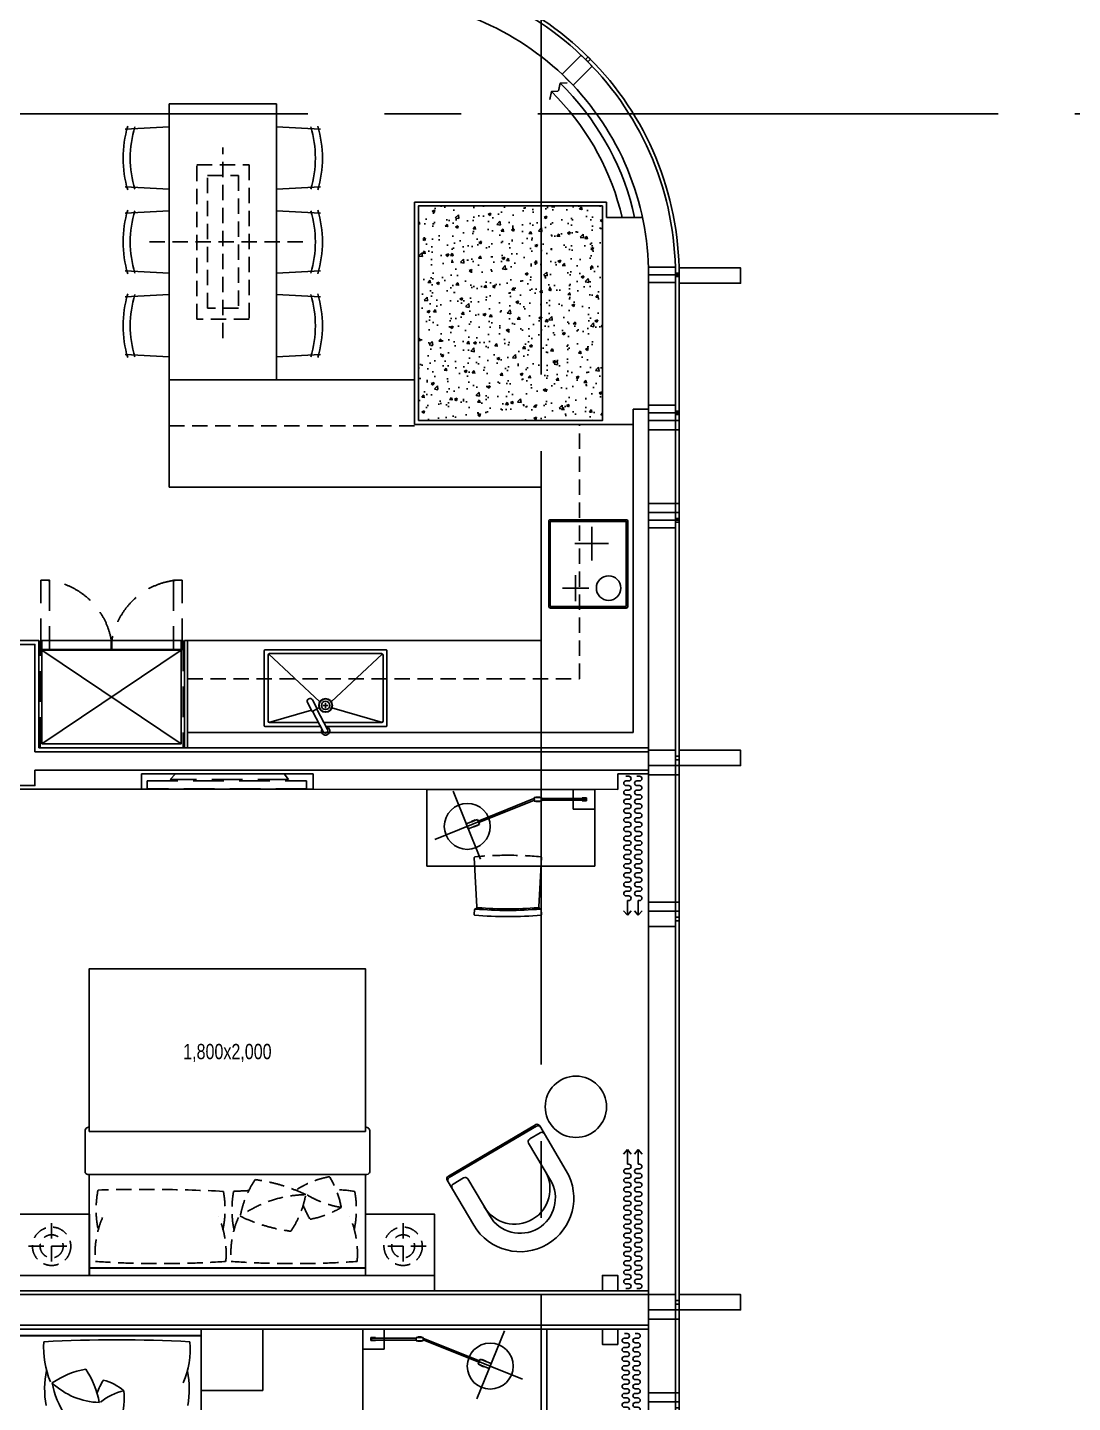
# Model space of a CAD drawing. Header units: millimetres. Extents: x 10000 to 302800, y 6800 to 229018.
# Drawn here: x 236880 to 243692, y 154133 to 163100 of the extents above; entities that cross this region are included whole.
import ezdxf
from ezdxf.enums import TextEntityAlignment as Align

# ---------------------------------------------------------------- set-up
doc = ezdxf.new("R2010")
doc.units = ezdxf.units.MM
doc.header["$LTSCALE"] = 400
doc.header["$MEASUREMENT"] = 0
for name, pattern in [('X-GRID_5~ROOF$0$CENTER2', [1.125, 0.75, -0.125, 0.125, -0.125]), ('X-ROOM TYPE-SR-2Bay_2$0$CONTINOUS', [0]), ('X-ROOM TYPE-SR-3Bay$0$CONTINOUS', [0]), ('X-ROOM TYPE-SR-3Bay$0$HIDDEN', [0.375, 0.25, -0.125])]:
    doc.linetypes.add(name, pattern=pattern)
doc.layers.get('0').update_dxf_attribs({"linetype": 'CONTINUOUS'})
for name, color, linetype in [('A-DIM1', 7, 'CONTINUOUS'), ('X-COL-8F$0$A-COL', 2, 'CONTINUOUS'), ('X-COL-8F$0$A-HAT', 252, 'CONTINUOUS'), ('X-EXT_8F$0$A-ELES', 252, 'CONTINUOUS'), ('X-EXT_8F$0$A-WIN', 6, 'CONTINUOUS'), ('X-frame Hotel 8F$0$A-251', 251, 'CONTINUOUS'), ('X-frame Hotel 8F$0$A-WINF', 4, 'CONTINUOUS'), ('X-GRID_5~ROOF$0$A-CEN1', 1, 'X-GRID_5~ROOF$0$CENTER2'), ('X-ROOM TYPE-SR-2Bay_2$0$.WA_Curtain', 252, 'CONTINUOUS'), ('X-ROOM TYPE-SR-2Bay_2$0$.WA_FP_Furn', 252, 'X-ROOM TYPE-SR-2Bay_2$0$CONTINOUS'), ('X-ROOM TYPE-SR-2Bay_2$0$.WA_Furn', 252, 'CONTINUOUS'), ('X-ROOM TYPE-SR-2Bay_2$0$.WA_Wall-Fin', 252, 'CONTINUOUS'), ('X-ROOM TYPE-SR-2Bay_2$0$.WA_Wall-Finish', 252, 'CONTINUOUS'), ('X-ROOM TYPE-SR-2Bay_2$0$A-WALD', 7, 'CONTINUOUS'), ('X-ROOM TYPE-SR-2Bay_2$0$WA_Furn', 252, 'CONTINUOUS'), ('X-ROOM TYPE-SR-3Bay$0$.WA_Built-in_Lower', 252, 'CONTINUOUS'), ('X-ROOM TYPE-SR-3Bay$0$.WA_Curtain', 252, 'CONTINUOUS'), ('X-ROOM TYPE-SR-3Bay$0$.WA_FP_Furn', 252, 'X-ROOM TYPE-SR-3Bay$0$CONTINOUS'), ('X-ROOM TYPE-SR-3Bay$0$.WA_Furn', 252, 'CONTINUOUS'), ('X-ROOM TYPE-SR-3Bay$0$.WA_Furn hidden', 252, 'CONTINUOUS'), ('X-ROOM TYPE-SR-3Bay$0$.WA_Sani-Fix', 252, 'CONTINUOUS'), ('X-ROOM TYPE-SR-3Bay$0$.WA_Wall-Fin', 252, 'CONTINUOUS'), ('X-ROOM TYPE-SR-3Bay$0$.WA_Wall-Finish', 252, 'CONTINUOUS'), ('X-ROOM TYPE-SR-3Bay$0$A-WALD', 7, 'CONTINUOUS')]:
    doc.layers.add(name, color=color, linetype=linetype)
doc.styles.add('X-ROOM TYPE-SR-3Bay$0$Hrtext', font='', dxfattribs={"width": 0.8})
doc.styles.get('X-ROOM TYPE-SR-3Bay$0$Hrtext').set_extended_font_data('Dotum')

# ---------------------------------------------------------------- blocks, each defined once
blk = doc.blocks.new('X-COL-8F$0$1200X2000_B3~B1_C6')
at = {"layer": 'X-COL-8F$0$A-HAT'}
h = blk.add_hatch(dxfattribs=at)
h.set_pattern_fill('AR-CONC', color=256)
h.set_pattern_definition([(50, (-235348.82, -65821.2), (182.18467, -15.93909), [19.05, -209.55]), (355, (-235348.82, -65821.2), (-35.24283, 191.05664), [15.24, -167.64]), (100.451, (-235333.63, -65822.53), (146.9425, 175.11669), [16.19, -178.09]), (46.1842, (-235348.82, -65770.4), (271.07904, -42.04233), [28.575, -314.325]), (96.6356, (-235326.23, -65773.9), (237.40423, 247.42556), [24.285, -267.135]), (351.184, (-235348.82, -65770.4), (237.4046, 247.42512), [22.86, -251.46]), (21, (-235323.42, -65783.1), (151.61488, -102.26552), [19.05, -209.55]), (326, (-235323.42, -65783.1), (61.80203, 184.18797), [15.24, -167.64]), (71.4514, (-235310.78, -65791.63), (213.41649, 81.92286), [16.19, -178.09]), (37.5, (-235348.817, -65821.206), (3.088603, 84.555039), [0, -165.608, 0, -170.18, 0, -168.275]), (7.5, (-235348.82, -65821.21), (66.819663, 100.180575), [0, -97.028, 0, -161.798, 0, -64.135]), (327.5, (-235405.46, -65821.206), (135.590595, -5.728744), [0, -63.5, 0, -198.12, 0, -262.89]), (317.5, (-235430.86, -65821.21), (148.12918, 25.42649), [0, -82.55, 0, -131.572, 0, -186.69])])
h.paths.add_polyline_path([(500, 650), (-700, 650), (-700, -750), (500, -750)])
at = {"layer": 'X-COL-8F$0$A-COL'}
blk.add_lwpolyline([(-700, -750), (500, -750), (500, 650), (-700, 650)], close=True, dxfattribs=at)
blk = doc.blocks.new('X-COL-8F')
at = {"layer": 'X-COL-8F$0$A-COL'}
blk.add_blockref('X-COL-8F$0$1200X2000_B3~B1_C6', (235348.8, 65821.2), dxfattribs=at)
blk = doc.blocks.new('X-frame Hotel 8F$0$frame_hotel(24Tglass)')
at = {"layer": 'X-frame Hotel 8F$0$A-WINF'}
for p, q in [((-50, 250), (50, 250)), ((-50, 74), (-50, 250)), ((50, 250), (50, 74)), ((-50, 74), (50, 74)), ((-11.5, 74), (-11.5, 50)), ((-11.5, 50), (11.5, 50)), ((11.5, 50), (11.5, 74))]:
    blk.add_line(p, q, dxfattribs=at)
blk = doc.blocks.new('X-frame Hotel 8F$0$operable window')
for p, q in [((600, 200), (0, 200)), ((0, 200), (0, 0)), ((60, 200), (60, 0)), ((540, 0), (540, 200)), ((600, 0), (600, 200)), ((0, 0), (600, 0))]:
    blk.add_line(p, q)
blk = doc.blocks.new('X-frame Hotel 8F$0$2020082811061200', base_point=(236248.8, 38521.2))
at = {"layer": 'X-frame Hotel 8F$0$A-251'}
blk.add_line((236148.8, 38521.2), (236348.8, 38521.2), dxfattribs=at)
blk = doc.blocks.new('X-frame Hotel 8F')
for p, q in [((236148.8, 62821.2), (236148.8, 61871.2)), ((236348.8, 62821.2), (236148.8, 62821.2)), ((236348.8, 61871.2), (236348.8, 62821.2)), ((236348.8, 62761.2), (236148.8, 62761.2)), ((236148.8, 61931.2), (236348.8, 61931.2)), ((236148.8, 61871.2), (236348.8, 61871.2))]:
    blk.add_line(p, q)
at = {"layer": 'X-frame Hotel 8F$0$A-WINF', "color": 31, "true_color": 0xfecc66}
blk.add_lwpolyline([(236348.8, 66066.8), (236348.8, 65966.8), (236748.8, 65966.8), (236748.8, 66066.8)], close=True, dxfattribs=at)
at = {"layer": 'X-frame Hotel 8F$0$A-WINF'}
for points in [[(236348.8, 62921.2), (236348.8, 62821.2), (236748.8, 62821.2), (236748.8, 62921.2)], [(236348.8, 59371.2), (236348.8, 59271.2), (236748.8, 59271.2), (236748.8, 59371.2)]]:
    blk.add_lwpolyline(points, close=True, dxfattribs=at)
at = {"xscale": -1}
for p, rotation in [((235798.4, 67470.8), 135.0000001873126), ((236398.8, 66021.2), 90.00131566456226), ((236398.8, 65121.2), 90.00131566456226), ((236398.8, 64421.2), 90.00131566456226), ((236398.8, 61821.2), 90.00131566456226)]:
    blk.add_blockref('X-frame Hotel 8F$0$frame_hotel(24Tglass)', p, dxfattribs=dict(at, rotation=rotation))
for name, p, rotation in [('X-frame Hotel 8F$0$operable window', (236348.8, 64471.2), 90), ('X-frame Hotel 8F$0$frame_hotel(24Tglass)', (236398.8, 62871.2), 90), ('X-frame Hotel 8F$0$frame_hotel(24Tglass)', (236398.8, 59321.2), 90), ('X-frame Hotel 8F$0$operable window', (236148.8, 59271.2), 270), ('X-frame Hotel 8F$0$frame_hotel(24Tglass)', (236398.8, 58621.2), 90)]:
    blk.add_blockref(name, p, dxfattribs=dict(rotation=rotation))
at = {"layer": 'X-frame Hotel 8F$0$A-251', "xscale": -1, "rotation": 180}
for p in [(236248.8, 66021.2), (236248.8, 65121.2), (236248.8, 64421.2)]:
    blk.add_blockref('X-frame Hotel 8F$0$2020082811061200', p, dxfattribs=at)
blk = doc.blocks.new('X-EXT_8F')
at = {"layer": 'X-EXT_8F$0$A-ELES', "ltscale": 10}
for points in [[(201978.6, 67827.5), (202083.9, 67821.2), (234348.8, 67821.2, -0.414214), (236148.8, 66021.2), (236148.8, 38521.2, -0.414214), (234348.8, 36721.2), (174648.8, 36721.2)], [(175648.8, 36721.2), (234348.8, 36721.2, 0.414214), (236148.8, 38521.2), (236148.8, 66021.2, 0.414214), (234348.8, 67821.2), (202089.9, 67821.2)]]:
    blk.add_lwpolyline(points, format="xyb", dxfattribs=at)
at = {"layer": 'X-EXT_8F$0$A-WIN', "ltscale": 10}
for points in [[(201990.7, 68027.2), (202089.9, 68021.2), (234348.8, 68021.2, -0.414214), (236348.8, 66021.2), (236348.8, 38521.2, -0.414214), (234348.8, 36521.2), (174648.8, 36521.2)], [(201989.2, 68003.2), (202089.2, 67997.2), (234348.8, 67997.2, -0.414214), (236324.8, 66021.2), (236324.8, 38521.2, -0.414214), (234348.8, 36545.2), (174648.8, 36545.2)], [(175648.8, 36545.2), (234348.8, 36545.2, 0.414214), (236324.8, 38521.2), (236324.8, 66021.2, 0.414214), (234348.8, 67997.2), (202089.9, 67997.2)]]:
    blk.add_lwpolyline(points, format="xyb", dxfattribs=at)
blk.add_blockref('X-frame Hotel 8F', (0, 0))
blk = doc.blocks.new('X-GRID_5~ROOF')
at = {"layer": 'X-GRID_5~ROOF$0$A-CEN1', "ltscale": 10}
blk.add_line((235448.8, 81871.2), (235448.8, 33068.4), dxfattribs=at)
blk.add_lwpolyline([(251927.3, 67071.2), (158516.9, 67071.2)], dxfattribs=at)
blk = doc.blocks.new('X-ROOM TYPE-SR-2Bay_2$0$窗帘')
for p, q in [((-375, 52.9), (-375, 70.9)), ((-375, -18), (-375, 0)), ((-345, 52.9), (-345, 70.9)), ((-345, -18), (-345, 0)), ((-315, 52.9), (-315, 70.9)), ((-315, -18), (-315, 0)), ((-285, 52.9), (-285, 70.9)), ((-285, -18), (-285, 0)), ((-255, 52.9), (-255, 70.9)), ((-255, -18), (-255, 0)), ((-225, 52.9), (-225, 70.9)), ((-225, -18), (-225, 0)), ((-195, 52.9), (-195, 70.9)), ((-195, -18), (-195, 0)), ((-165, 52.9), (-165, 70.9)), ((-165, -18), (-165, 0)), ((-135, 52.9), (-135, 70.9)), ((-135, -18), (-135, 0)), ((-105, 52.9), (-105, 70.9)), ((-105, -18), (-105, 0)), ((-75, 52.9), (-75, 70.9)), ((-75, -18), (-75, 0)), ((-45, 52.9), (-45, 70.9)), ((-45, -18), (-45, 0)), ((-15, 52.9), (-15, 70.9)), ((-15, -18), (-15, 0)), ((15, 52.9), (15, 70.9)), ((15, -18), (15, 0)), ((45, 52.9), (45, 70.9)), ((45, -18), (45, 0)), ((75, 52.9), (75, 70.9)), ((75, -18), (75, 0)), ((105, 52.9), (105, 70.9)), ((105, -18), (105, 0)), ((135, 52.9), (135, 70.9)), ((135, -18), (135, 0)), ((165, 52.9), (165, 70.9)), ((165, -18), (165, 0)), ((195, 52.9), (195, 70.9)), ((195, -18), (195, 0)), ((225, 52.9), (225, 70.9)), ((225, -18), (225, 0)), ((255, 52.9), (255, 70.9)), ((255, -18), (255, 0)), ((285, 52.9), (285, 70.9)), ((285, -18), (285, 0)), ((315, 52.9), (315, 70.9)), ((315, -18), (315, 0)), ((345, 52.9), (345, 70.9)), ((345, -18), (345, 0)), ((375, 52.9), (375, 70.9)), ((375, -18), (375, 0)), ((405, 52.9), (405, 70.9)), ((405, -18), (405, 0)), ((435, 61.9), (435, 70.9)), ((435, 61.9), (530.1, 61.9)), ((435, -9), (435, 0)), ((530.1, 61.9), (501.5, 86.5)), ((530.1, 61.9), (501.5, 37.2)), ((530.1, -9), (501.5, 15.7)), ((435, -9), (530.1, -9)), ((530.1, -9), (501.5, -33.7))]:
    blk.add_line(p, q)
for centre, start, end in [((-360, 70.9), 0, 180), ((-360, 0), 0, 180), ((-330, 52.9), 180, 0), ((-300, 70.9), 0, 180), ((-300, 0), 0, 180), ((-270, 52.9), 180, 0), ((-240, 70.9), 0, 180), ((-240, 0), 0, 180), ((-210, 52.9), 180, 0), ((-180, 70.9), 0, 180), ((-180, 0), 0, 180), ((-150, 52.9), 180, 0), ((-120, 70.9), 0, 180), ((-120, 0), 0, 180), ((-90, 52.9), 180, 0), ((-60, 70.9), 0, 180), ((-60, 0), 0, 180), ((-30, 52.9), 180, 0), ((0, 70.9), 0, 180), ((0, 0), 0, 180), ((30, 52.9), 180, 0), ((60, 70.9), 0, 180), ((60, 0), 0, 180), ((90, 52.9), 180, 0), ((120, 70.9), 0, 180), ((120, 0), 0, 180), ((150, 52.9), 180, 0), ((180, 70.9), 0, 180), ((180, 0), 0, 180), ((210, 52.9), 180, 0), ((240, 70.9), 0, 180), ((240, 0), 0, 180), ((270, 52.9), 180, 0), ((300, 70.9), 0, 180), ((300, 0), 0, 180), ((330, 52.9), 180, 0), ((360, 70.9), 0, 180), ((360, 0), 0, 180), ((390, 52.9), 180, 0), ((420, 70.9), 0, 180), ((420, 0), 0, 180), ((-330, -18), 180, 0), ((-270, -18), 180, 0), ((-210, -18), 180, 0), ((-150, -18), 180, 0), ((-90, -18), 180, 0), ((-30, -18), 180, 0), ((30, -18), 180, 0), ((90, -18), 180, 0), ((150, -18), 180, 0), ((210, -18), 180, 0), ((270, -18), 180, 0), ((330, -18), 180, 0), ((390, -18), 180, 0)]:
    blk.add_arc(centre, 15, start, end)
blk = doc.blocks.new('X-ROOM TYPE-SR-2Bay_2$0$LAMP')
at = {"layer": 'X-ROOM TYPE-SR-2Bay_2$0$.WA_Furn', "color": 8}
for p, q in [((72609.2, 26538.3), (72749.2, 26538.3)), ((72609.2, 26408.3), (72609.2, 26538.3)), ((72662.8, 26463.2), (72662.8, 26483.4)), ((72662.8, 26483.4), (72691.4, 26483.4)), ((72691.4, 26463.2), (72662.8, 26463.2)), ((72956.8, 26479.4), (72666.8, 26479.4)), ((72666.8, 26479.4), (72666.8, 26467.2)), ((72666.8, 26467.2), (72956.8, 26467.2)), ((72691.4, 26483.4), (72691.4, 26479.4)), ((72691.4, 26467.2), (72691.4, 26463.2)), ((72749.2, 26538.3), (72749.2, 26408.3)), ((72956.8, 26484.4), (72956.8, 26462.2)), ((73003.6, 26484.4), (72956.8, 26484.4)), ((72956.8, 26467.2), (72956.8, 26479.4)), ((72956.8, 26462.2), (73003.6, 26462.2)), ((72967.6, 26484.4), (72967.6, 26486.8)), ((72967.6, 26486.8), (72992.9, 26486.8)), ((72992.9, 26484.4), (72967.6, 26484.4)), ((72992.9, 26462.2), (72967.6, 26462.2)), ((72967.6, 26462.2), (72967.6, 26459.8)), ((72967.6, 26459.8), (72992.9, 26459.8)), ((72992.9, 26486.8), (72992.9, 26484.4)), ((72992.9, 26459.8), (72992.9, 26462.2)), ((73006.1, 26477.8), (73002.3, 26468.6)), ((73002.3, 26468.6), (73365.9, 26321.6)), ((73003.6, 26462.2), (73003.6, 26484.4)), ((73369.7, 26330.8), (73006.1, 26477.8)), ((73353.6, 26082.9), (73533.2, 26526.9)), ((72749.2, 26408.3), (72609.2, 26408.3)), ((73651.1, 26211.6), (73251, 26373.4)), ((73374.4, 26342.4), (73361.3, 26309.9)), ((73361.3, 26309.9), (73433.6, 26280.7)), ((73374.6, 26304.6), (73373.7, 26302.3)), ((73373.7, 26302.3), (73397.2, 26292.8)), ((73446.7, 26313.1), (73374.4, 26342.4)), ((73398.1, 26295.1), (73374.6, 26304.6)), ((73387.7, 26337), (73388.6, 26339.2)), ((73411.2, 26327.5), (73387.7, 26337)), ((73388.6, 26339.2), (73412.1, 26329.7)), ((73397.2, 26292.8), (73398.1, 26295.1)), ((73412.1, 26329.7), (73411.2, 26327.5)), ((73433.6, 26280.7), (73446.7, 26313.1))]:
    blk.add_line(p, q, dxfattribs=at)
blk.add_circle((73440.2, 26296.9), 150, dxfattribs=at)
blk = doc.blocks.new('X-ROOM TYPE-SR-2Bay_2')
at = {"layer": 'X-ROOM TYPE-SR-2Bay_2$0$.WA_FP_Furn', "ltscale": 0.2}
for points in [[(232033.8, 59103.5), (233233.8, 59103.5), (233233.8, 59146.1), (232033.8, 59146.1)], [(233233.8, 58746.1), (233633.8, 58746.1), (233633.8, 59146.1), (233233.8, 59146.1)], [(235486.3, 59146.1), (234286.3, 59146.1), (234286.3, 58546.1), (235486.3, 58546.1)]]:
    blk.add_lwpolyline(points, close=True, dxfattribs=at)
blk.add_lwpolyline([(232033.8, 58443.6), (232033.8, 59101.4), (233233.8, 59101.4), (233233.8, 58443.6)], dxfattribs=at)
for centre, radius, start, end in [((232744, 59017.6), 538.1, 175.1203, 203.56909), ((232683.6, 50128), 8948.1, 86.95243, 93.04757), ((232598.2, 59016.8), 563.1, 336.9339, 4.74226), ((232812.8, 58755.8), 600.5, 168.3841, 190.32592), ((232579.5, 58326.8), 566.4, 100.05608, 124.11389), ((232019.1, 58570.8), 557.9, 9.9751, 34.19487), ((232577.8, 58754), 577, 349.42913, 11.75458), ((232811.4, 58892.3), 557.9, 189.9751, 214.19487), ((232580.9, 59127.9), 460.6, 226.16965, 268.4789), ((233052.1, 58535.3), 535, 148.661, 158.63618), ((232800.8, 58404.4), 346.6, 101.91569, 130.12471), ((232517, 58500.7), 322.4, 48.84095, 75.98347), ((232258.1, 58701.4), 473.1, 342.76533, 5.1033)]:
    blk.add_arc(centre, radius, start, end, dxfattribs=at)
at = {"layer": 'X-ROOM TYPE-SR-2Bay_2$0$.WA_Furn'}
blk.add_line((234352.4, 59146.1), (235349.9, 59146.1), dxfattribs=at)
at = {"layer": 'X-ROOM TYPE-SR-2Bay_2$0$.WA_Wall-Fin'}
blk.add_lwpolyline([(235948.8, 59146.1), (235948.8, 59046.1), (235848.8, 59046.1), (235848.8, 59146.1)], dxfattribs=at)
at = {"layer": 'X-ROOM TYPE-SR-2Bay_2$0$.WA_Wall-Finish'}
blk.add_line((230843.8, 59146.1), (236148.8, 59146.1), dxfattribs=at)
at = {"layer": 'X-ROOM TYPE-SR-2Bay_2$0$A-WALD'}
for points in [[(228118.8, 58671.2), (228118.8, 58871.2), (229988.6, 58871.2), (229988.6, 59371.1), (236148.7, 59371.2)], [(225998.8, 52541.1), (226198.8, 52541.1), (226198.8, 56671.2), (228418.8, 56671.2), (228418.8, 58671.2), (230188.6, 58671.1), (230188.6, 59171.1), (236148.7, 59171.2)]]:
    blk.add_lwpolyline(points, dxfattribs=at)
at = {"layer": 'X-ROOM TYPE-SR-2Bay_2$0$.WA_Curtain', "rotation": 270.0000025613208}
blk.add_blockref('X-ROOM TYPE-SR-2Bay_2$0$窗帘', (236009.5, 58741.8), dxfattribs=at)
at = {"layer": 'X-ROOM TYPE-SR-2Bay_2$0$WA_Furn'}
blk.add_blockref('X-ROOM TYPE-SR-2Bay_2$0$LAMP', (161677.1, 32607.8), dxfattribs=at)
blk = doc.blocks.new('X-ROOM TYPE-SR-3Bay$0$窗帘')
for p, q in [((-375, 52.9), (-375, 70.9)), ((-375, -18), (-375, 0)), ((-345, 52.9), (-345, 70.9)), ((-345, -18), (-345, 0)), ((-315, 52.9), (-315, 70.9)), ((-315, -18), (-315, 0)), ((-285, 52.9), (-285, 70.9)), ((-285, -18), (-285, 0)), ((-255, 52.9), (-255, 70.9)), ((-255, -18), (-255, 0)), ((-225, 52.9), (-225, 70.9)), ((-225, -18), (-225, 0)), ((-195, 52.9), (-195, 70.9)), ((-195, -18), (-195, 0)), ((-165, 52.9), (-165, 70.9)), ((-165, -18), (-165, 0)), ((-135, 52.9), (-135, 70.9)), ((-135, -18), (-135, 0)), ((-105, 52.9), (-105, 70.9)), ((-105, -18), (-105, 0)), ((-75, 52.9), (-75, 70.9)), ((-75, -18), (-75, 0)), ((-45, 52.9), (-45, 70.9)), ((-45, -18), (-45, 0)), ((-15, 52.9), (-15, 70.9)), ((-15, -18), (-15, 0)), ((15, 52.9), (15, 70.9)), ((15, -18), (15, 0)), ((45, 52.9), (45, 70.9)), ((45, -18), (45, 0)), ((75, 52.9), (75, 70.9)), ((75, -18), (75, 0)), ((105, 52.9), (105, 70.9)), ((105, -18), (105, 0)), ((135, 52.9), (135, 70.9)), ((135, -18), (135, 0)), ((165, 52.9), (165, 70.9)), ((165, -18), (165, 0)), ((195, 52.9), (195, 70.9)), ((195, -18), (195, 0)), ((225, 52.9), (225, 70.9)), ((225, -18), (225, 0)), ((255, 52.9), (255, 70.9)), ((255, -18), (255, 0)), ((285, 52.9), (285, 70.9)), ((285, -18), (285, 0)), ((315, 52.9), (315, 70.9)), ((315, -18), (315, 0)), ((345, 52.9), (345, 70.9)), ((345, -18), (345, 0)), ((375, 52.9), (375, 70.9)), ((375, -18), (375, 0)), ((405, 52.9), (405, 70.9)), ((405, -18), (405, 0)), ((435, 61.9), (435, 70.9)), ((435, 61.9), (530.1, 61.9)), ((435, -9), (435, 0)), ((530.1, 61.9), (501.5, 86.5)), ((530.1, 61.9), (501.5, 37.2)), ((530.1, -9), (501.5, 15.7)), ((435, -9), (530.1, -9)), ((530.1, -9), (501.5, -33.7))]:
    blk.add_line(p, q)
for centre, start, end in [((-360, 70.9), 0, 180), ((-360, 0), 0, 180), ((-330, 52.9), 180, 0), ((-300, 70.9), 0, 180), ((-300, 0), 0, 180), ((-270, 52.9), 180, 0), ((-240, 70.9), 0, 180), ((-240, 0), 0, 180), ((-210, 52.9), 180, 0), ((-180, 70.9), 0, 180), ((-180, 0), 0, 180), ((-150, 52.9), 180, 0), ((-120, 70.9), 0, 180), ((-120, 0), 0, 180), ((-90, 52.9), 180, 0), ((-60, 70.9), 0, 180), ((-60, 0), 0, 180), ((-30, 52.9), 180, 0), ((0, 70.9), 0, 180), ((0, 0), 0, 180), ((30, 52.9), 180, 0), ((60, 70.9), 0, 180), ((60, 0), 0, 180), ((90, 52.9), 180, 0), ((120, 70.9), 0, 180), ((120, 0), 0, 180), ((150, 52.9), 180, 0), ((180, 70.9), 0, 180), ((180, 0), 0, 180), ((210, 52.9), 180, 0), ((240, 70.9), 0, 180), ((240, 0), 0, 180), ((270, 52.9), 180, 0), ((300, 70.9), 0, 180), ((300, 0), 0, 180), ((330, 52.9), 180, 0), ((360, 70.9), 0, 180), ((360, 0), 0, 180), ((390, 52.9), 180, 0), ((420, 70.9), 0, 180), ((420, 0), 0, 180), ((-330, -18), 180, 0), ((-270, -18), 180, 0), ((-210, -18), 180, 0), ((-150, -18), 180, 0), ((-90, -18), 180, 0), ((-30, -18), 180, 0), ((30, -18), 180, 0), ((90, -18), 180, 0), ((150, -18), 180, 0), ((210, -18), 180, 0), ((270, -18), 180, 0), ((330, -18), 180, 0), ((390, -18), 180, 0)]:
    blk.add_arc(centre, 15, start, end)
blk = doc.blocks.new('X-ROOM TYPE-SR-3Bay$0$LAMP')
at = {"layer": 'X-ROOM TYPE-SR-3Bay$0$.WA_Furn', "color": 8}
for p, q in [((72609.2, 26538.3), (72749.2, 26538.3)), ((72609.2, 26408.3), (72609.2, 26538.3)), ((72662.8, 26463.2), (72662.8, 26483.4)), ((72662.8, 26483.4), (72691.4, 26483.4)), ((72691.4, 26463.2), (72662.8, 26463.2)), ((72956.8, 26479.4), (72666.8, 26479.4)), ((72666.8, 26479.4), (72666.8, 26467.2)), ((72666.8, 26467.2), (72956.8, 26467.2)), ((72691.4, 26483.4), (72691.4, 26479.4)), ((72691.4, 26467.2), (72691.4, 26463.2)), ((72749.2, 26538.3), (72749.2, 26408.3)), ((72956.8, 26484.4), (72956.8, 26462.2)), ((73003.6, 26484.4), (72956.8, 26484.4)), ((72956.8, 26467.2), (72956.8, 26479.4)), ((72956.8, 26462.2), (73003.6, 26462.2)), ((72967.6, 26484.4), (72967.6, 26486.8)), ((72967.6, 26486.8), (72992.9, 26486.8)), ((72992.9, 26484.4), (72967.6, 26484.4)), ((72992.9, 26462.2), (72967.6, 26462.2)), ((72967.6, 26462.2), (72967.6, 26459.8)), ((72967.6, 26459.8), (72992.9, 26459.8)), ((72992.9, 26486.8), (72992.9, 26484.4)), ((72992.9, 26459.8), (72992.9, 26462.2)), ((73006.1, 26477.8), (73002.3, 26468.6)), ((73002.3, 26468.6), (73365.9, 26321.6)), ((73003.6, 26462.2), (73003.6, 26484.4)), ((73369.7, 26330.8), (73006.1, 26477.8)), ((73353.6, 26082.9), (73533.2, 26526.9)), ((72749.2, 26408.3), (72609.2, 26408.3)), ((73651.1, 26211.6), (73251, 26373.4)), ((73374.4, 26342.4), (73361.3, 26309.9)), ((73361.3, 26309.9), (73433.6, 26280.7)), ((73374.6, 26304.6), (73373.7, 26302.3)), ((73373.7, 26302.3), (73397.2, 26292.8)), ((73446.7, 26313.1), (73374.4, 26342.4)), ((73398.1, 26295.1), (73374.6, 26304.6)), ((73387.7, 26337), (73388.6, 26339.2)), ((73411.2, 26327.5), (73387.7, 26337)), ((73388.6, 26339.2), (73412.1, 26329.7)), ((73397.2, 26292.8), (73398.1, 26295.1)), ((73412.1, 26329.7), (73411.2, 26327.5)), ((73433.6, 26280.7), (73446.7, 26313.1))]:
    blk.add_line(p, q, dxfattribs=at)
blk.add_circle((73440.2, 26296.9), 150, dxfattribs=at)
blk = doc.blocks.new('X-ROOM TYPE-SR-3Bay$0$A$C07D34A31')
at = {"layer": 'X-ROOM TYPE-SR-3Bay$0$.WA_Furn'}
for p, q in [((0, 387.3), (3.3, 354.1)), ((440, 387.3), (436.7, 354.1)), ((2.2, 57.3), (17.3, 335.6)), ((437.9, 56.9), (422.7, 335.6))]:
    blk.add_line(p, q, dxfattribs=at)
at = {"layer": 'X-ROOM TYPE-SR-3Bay$0$.WA_Furn', "color": 8, "linetype": 'X-ROOM TYPE-SR-3Bay$0$HIDDEN'}
for p, q in [((0, 17.4), (1.8, 50.2)), ((440, 17.4), (438.1, 52.8))]:
    blk.add_line(p, q, dxfattribs=at)
at = {"layer": 'X-ROOM TYPE-SR-3Bay$0$.WA_Furn'}
for centre, radius, start, end in [((3.2, 387.1), 3.23, 98.30308, 176.25735), ((220, -2025), 2425, 90, 95.13966), ((220, -2025), 2385, 90, 95.10924), ((220, -2025), 2425, 84.86034, 90), ((220, -2025), 2385, 84.89076, 90), ((436.8, 387.1), 3.23, 3.74265, 81.69692), ((7.2, 354.5), 4, 185.23549, 275.10924), ((55.2, 434.5), 97.2, 238.72186, 252.06227), ((26.1, 332.9), 9.17, 95.25923, 163.19124), ((220, -2035), 2385, 90, 94.68457), ((220, -2035), 2385, 85.31543, 90), ((384.8, 434.5), 97.2, 287.93773, 301.27814), ((413.9, 332.9), 9.17, 16.80876, 84.74077), ((432.8, 354.5), 4, 264.89076, 354.76451)]:
    blk.add_arc(centre, radius, start, end, dxfattribs=at)
at = {"layer": 'X-ROOM TYPE-SR-3Bay$0$.WA_Furn', "color": 8, "linetype": 'X-ROOM TYPE-SR-3Bay$0$HIDDEN'}
for centre, radius, start, end in [((9.4, 18.7), 9.51, 187.97976, 260.47923), ((220, 2425), 2425, 264.98106, 270), ((220, 2425), 2425, 270, 275.01894), ((430.6, 18.7), 9.51, 279.52077, 352.02024)]:
    blk.add_arc(centre, radius, start, end, dxfattribs=at)
blk = doc.blocks.new('X-ROOM TYPE-SR-3Bay$0$REF-604L')
at = {"layer": 'X-ROOM TYPE-SR-3Bay$0$.WA_Built-in_Lower', "color": 8, "ltscale": 2}
for p, q in [((-454, 27), (454, 638)), ((454, 27), (-454, 638))]:
    blk.add_line(p, q, dxfattribs=at)
at = {"layer": 'X-ROOM TYPE-SR-3Bay$0$.WA_Built-in_Lower', "color": 8, "linetype": 'X-ROOM TYPE-SR-3Bay$0$HIDDEN', "ltscale": 2}
for points in [[(-461, 643), (-461, 1095), (-404, 1095), (-404, 643)], [(461, 643), (461, 1095), (404, 1095), (404, 643)], [(-466, 700), (466, 700), (466, 0), (-466, 0)]]:
    blk.add_lwpolyline(points, close=True, dxfattribs=at)
at = {"layer": 'X-ROOM TYPE-SR-3Bay$0$.WA_Built-in_Lower'}
for points in [[(-454, 700), (-2, 700), (-2, 643), (-454, 643)], [(-454, 638), (454, 638), (454, 27), (-454, 27)], [(2, 643), (454, 643), (454, 700), (2, 700)]]:
    blk.add_lwpolyline(points, close=True, dxfattribs=at)
at = {"layer": 'X-ROOM TYPE-SR-3Bay$0$.WA_Built-in_Lower', "color": 8, "linetype": 'X-ROOM TYPE-SR-3Bay$0$HIDDEN', "ltscale": 2}
for centre, start, end in [((-470.1, 621.9), 9.47317, 85.45172), ((470.1, 621.9), 94.54828, 170.52683)]:
    blk.add_arc(centre, 474.6, start, end, dxfattribs=at)
blk = doc.blocks.new('X-ROOM TYPE-SR-3Bay$0$X-ROOM TYPE-SR-3Bay$0$X-ROOM TYPE-SR-3Bay$0$A$Ca1b52838')
at = {"layer": 'X-ROOM TYPE-SR-3Bay$0$.WA_Sani-Fix', "ltscale": 150}
for p, q in [((420, 390), (420, 170)), ((530, 280), (310, 280)), ((130, 260), (130, 90)), ((215, 175), (45, 175))]:
    blk.add_line(p, q, dxfattribs=at)
blk.add_lwpolyline([(10, 515), (565, 515, -0.414214), (575, 505), (575, 10, -0.414214), (565, 0), (10, 0, -0.414214), (0, 10), (0, 505, -0.414214)], format="xyb", close=True, dxfattribs=at)
blk.add_lwpolyline([(10, 505), (565, 505), (565, 10), (10, 10)], close=True, dxfattribs=at)
blk.add_circle((130, 390), 80, dxfattribs=at)
blk = doc.blocks.new('X-ROOM TYPE-SR-3Bay$0$X-ROOM TYPE-SR-3Bay$0$X-ROOM TYPE-SR-3Bay$0$A$Ca76cda80')
at = {"layer": 'X-ROOM TYPE-SR-3Bay$0$.WA_Sani-Fix'}
for p, q in [((0, 795), (0, 5)), ((495, 800), (5, 800)), ((25, 765), (25, 757)), ((25, 765), (25, 35)), ((27.3, 771.4), (338.6, 437.4)), ((35, 775), (465, 775)), ((393.5, 491.4), (473.3, 770.6)), ((475, 765), (475, 445.1)), ((500, 795), (500, 431.9)), ((385, 455.2), (326.6, 485.9)), ((401.8, 487), (343.4, 517.7)), ((379.2, 441.3), (383.4, 456)), ((385, 455.2), (401.8, 487)), ((520.6, 387.2), (386.4, 457.8)), ((536.4, 412.8), (400.4, 484.3)), ((27.3, 28.6), (338.6, 362.6)), ((380.1, 400), (345.1, 400)), ((362.6, 417.5), (362.6, 382.5)), ((379.2, 358.7), (473.3, 29.4)), ((475, 411.2), (475, 35)), ((500, 398.1), (500, 5)), ((35, 25), (465, 25)), ((5, 0), (495, 0))]:
    blk.add_line(p, q, dxfattribs=at)
for radius in [44.5, 42.5, 27.5]:
    blk.add_circle((362.6, 400), radius, dxfattribs=at)
for centre, radius, start, end in [((5, 795), 5, 90, 180), ((35, 765), 10, 90, 180), ((465, 765), 10, 0, 90), ((495, 795), 5, 0, 90), ((335, 501.8), 18, 62.24537, 242.24537), ((528.5, 400), 27.5, 185.21371, 119.27704), ((528.5, 400), 15, 238.32081, 58.32081), ((5, 5), 5, 180, 270), ((35, 35), 10, 180, 270), ((465, 35), 10, 270, 0), ((495, 5), 5, 270, 0)]:
    blk.add_arc(centre, radius, start, end, dxfattribs=at)
blk = doc.blocks.new('X-ROOM TYPE-SR-3Bay')
at = {"layer": 'X-ROOM TYPE-SR-3Bay$0$.WA_Built-in_Lower'}
for p, q in [((234623.9, 65336.2), (233023.9, 65336.2)), ((233023.9, 65336.2), (233023.9, 64636.2)), ((236048.9, 63036.2), (236048.9, 65046.2)), ((233123.9, 63636.3), (233123.9, 62936.3)), ((233143.9, 63636.3), (233143.9, 62936.3)), ((233143.9, 63036.2), (236048.9, 63036.2))]:
    blk.add_line(p, q, dxfattribs=at)
blk.add_lwpolyline([(233123.9, 63636.2), (235448.9, 63636.2), (235448.9, 64636.2), (233023.9, 64636.2)], dxfattribs=at)
at = {"layer": 'X-ROOM TYPE-SR-3Bay$0$.WA_Curtain'}
for p, q in [((235614.8, 67229.5), (235574.1, 67271.7)), ((235556.9, 67174.3), (235516.2, 67216.5))]:
    blk.add_line(p, q, dxfattribs=at)
for points in [[(235563.1, 67220.9), (235574.1, 67271.7), (235618.8, 67274.6)], [(235505.2, 67165.7), (235516.2, 67216.5), (235560.9, 67219.3)]]:
    blk.add_lwpolyline(points, dxfattribs=at)
for points in [[(235556.9, 67174.3, -0.134663), (235976.7, 66396.2)], [(235614.8, 67229.5, -0.137342), (236058.7, 66396.2)]]:
    blk.add_lwpolyline(points, format="xyb", dxfattribs=at)
at = {"layer": 'X-ROOM TYPE-SR-3Bay$0$.WA_FP_Furn', "ltscale": 0.2}
blk.add_line((233963.8, 62666.3), (232843.8, 62666.3), dxfattribs=at)
at = {"layer": 'X-ROOM TYPE-SR-3Bay$0$.WA_Furn'}
for p, q in [((233023.9, 66986.2), (232736.9, 66970.7)), ((233723.9, 66986.2), (234011, 66970.7)), ((233023.9, 66579.7), (232736.9, 66595.2)), ((233723.9, 66579.7), (234011, 66595.2)), ((233023.9, 66439.4), (232736.9, 66424)), ((233723.9, 66439.4), (234011, 66424)), ((233023.9, 66032.9), (232736.9, 66048.4)), ((233723.9, 66032.9), (234011, 66048.4)), ((233023.9, 65892.7), (232736.9, 65877.2)), ((233723.9, 65892.7), (234011, 65877.2)), ((233023.9, 65486.2), (232736.9, 65501.7)), ((233723.9, 65486.2), (234011, 65501.7)), ((234704.1, 62666.2), (234704.1, 62166.2)), ((235798.8, 62666.2), (234704.1, 62666.2)), ((235799.2, 62166.2), (235798.8, 62666.2)), ((235799.2, 62166.2), (234704.1, 62166.2)), ((235412.5, 60479.4), (234844.2, 60144)), ((234849.7, 60134.6), (235418, 60470.1)), ((235439.9, 60472.4), (235613.2, 60178.9)), ((232475.7, 60172.9), (232475.7, 60435.9)), ((234303.8, 60435.9), (232503.8, 60435.9)), ((234331.9, 60172.9), (234331.9, 60435.9)), ((235367.5, 60359), (235509.8, 60117.9)), ((235374.6, 60386.4), (235443.5, 60427.1)), ((234313.7, 60154.7), (232493.9, 60154.7)), ((235010.3, 59823.1), (234837.1, 60116.6)), ((234875.1, 60091.6), (234944, 60132.3)), ((235113.7, 59884.1), (234971.4, 60125.2))]:
    blk.add_line(p, q, dxfattribs=at)
for points in [[(233023.9, 67136.2), (233723.9, 67136.2), (233723.9, 65336.2), (233023.9, 65336.2)], [(231903.9, 59496.2), (232503.9, 59496.2), (232503.9, 59896.2), (231903.9, 59896.2)], [(234303.8, 59496.2), (234753.8, 59496.2), (234753.8, 59896.2), (234303.8, 59896.2)], [(232503.8, 59543.1), (234303.8, 59543.1), (234303.8, 59496.2), (232503.8, 59496.2)]]:
    blk.add_lwpolyline(points, close=True, dxfattribs=at)
for points in [[(234303.8, 60435.9), (234303.8, 61496.2), (232503.8, 61496.2), (232503.8, 60435.9)], [(232503.8, 60154.7), (232503.8, 59545.4), (234303.8, 59545.4), (234303.8, 60154.7)]]:
    blk.add_lwpolyline(points, dxfattribs=at)
blk.add_circle((235675.5, 60595.9), 200, dxfattribs=at)
for centre, radius, start, end in [((233475.1, 66782.9), 750.5, 163.92943, 196.07057), ((233475.1, 66782.9), 704.7, 163.24662, 196.75338), ((233272.8, 66782.9), 704.7, 343.24662, 16.75338), ((233272.7, 66782.9), 750.5, 343.92943, 16.07057), ((233475.1, 66236.2), 750.5, 163.92943, 196.07057), ((233475.1, 66236.2), 704.7, 163.24662, 196.75338), ((233272.8, 66236.2), 704.7, 343.24662, 16.75338), ((233272.7, 66236.2), 750.5, 343.92943, 16.07057), ((233475.1, 65689.4), 750.5, 163.92943, 196.07057), ((233475.1, 65689.4), 704.7, 163.24662, 196.75338), ((233272.8, 65689.4), 704.7, 343.24662, 16.75338), ((233272.7, 65689.4), 750.5, 343.92943, 16.07057), ((232501.4, 60437.1), 25.8, 84.70036, 182.67474), ((234306.2, 60437.1), 25.8, 357.32526, 95.29964), ((235422.7, 60462.2), 20, 30.55008, 120.55008), ((235428.2, 60452.9), 20, 30.55008, 120.55008), ((235384.7, 60369.2), 20, 120.55008, 210.55008), ((235453.6, 60409.8), 20, 30.55008, 120.55008), ((232493.9, 60172.9), 18.2, 180, 270.00284), ((234313.7, 60172.9), 18.2, 270, 0), ((235311.8, 60001), 350, 210.55008, 30.55008), ((235276.8, 60060.2), 230, 210.55008, 30.55008), ((234854.3, 60126.7), 20, 120.55008, 210.55008), ((234859.8, 60117.4), 20, 120.55008, 210.55008), ((234885.2, 60074.4), 20, 120.55008, 210.55008), ((234954.1, 60115), 20, 30.55008, 120.55008), ((235311.8, 60001), 230, 210.55008, 30.55008)]:
    blk.add_arc(centre, radius, start, end, dxfattribs=at)
at = {"layer": 'X-ROOM TYPE-SR-3Bay$0$.WA_Furn hidden', "linetype": 'X-ROOM TYPE-SR-3Bay$0$HIDDEN'}
for p, q in [((233373.9, 65607.7), (233373.9, 66851.7)), ((233895.5, 66236.2), (232885.7, 66236.2)), ((234623.9, 65036.2), (233023.9, 65036.2)), ((235698.9, 63386.2), (235698.9, 65046.2)), ((233143.9, 63386.2), (235698.9, 63386.2)), ((232258.1, 59836.2), (232258.1, 59536.2)), ((234549.4, 59836.2), (234549.4, 59536.2)), ((232108.1, 59686.2), (232408.1, 59686.2)), ((234699.4, 59686.2), (234399.4, 59686.2))]:
    blk.add_line(p, q, dxfattribs=at)
for points in [[(233204.2, 66739.1), (233545.9, 66739.1), (233545.9, 65733.2), (233204.2, 65733.2)], [(233274.2, 66669.1), (233475.9, 66669.1), (233475.9, 65803.2), (233274.2, 65803.2)]]:
    blk.add_lwpolyline(points, close=True, dxfattribs=at)
at = {"layer": 'X-ROOM TYPE-SR-3Bay$0$.WA_Furn hidden', "linetype": 'X-ROOM TYPE-SR-3Bay$0$HIDDEN', "ltscale": 2}
for points in [[(232881.2, 62670.4), (232881.2, 62720.7), (233920.4, 62720.7), (233920.4, 62670.4)], [(233029.8, 62730.7), (233066.5, 62766.3), (233774.4, 62766.3), (233802.9, 62730.7)]]:
    blk.add_lwpolyline(points, close=True, dxfattribs=at)
at = {"layer": 'X-ROOM TYPE-SR-3Bay$0$.WA_Furn hidden', "linetype": 'X-ROOM TYPE-SR-3Bay$0$HIDDEN'}
for centre, radius in [((232258.1, 59686.2), 125), ((234549.4, 59686.2), 125), ((232258.1, 59686.2), 75), ((234549.4, 59686.2), 75)]:
    blk.add_circle(centre, radius, dxfattribs=at)
for centre, radius, start, end in [((234093.2, 59775.7), 614.4, 145.80513, 170.0249), ((233445.2, 59046.6), 1083.4, 64.34682, 82.58507), ((234177.7, 59551.7), 598.3, 100.39347, 122.33026), ((233566.6, 59833.8), 589.1, 10.33687, 31.339), ((233209.2, 59925.9), 661.2, 168.90565, 191.6159), ((232858.6, 49680.1), 10377.4, 87.13203, 91.64693), ((232753.3, 59927.9), 635.3, 348.24542, 10.57087), ((234094.7, 59925.9), 661.2, 169.67408, 191.6159), ((233888.6, 52456.4), 7601, 92.60426, 93.35146), ((233927.5, 59269.3), 754, 91.00663, 125.64153), ((233309.1, 60129.6), 614.4, 325.80513, 350.0249), ((234242.9, 60546.4), 614.5, 238.73179, 260.94038), ((234058.5, 58869.3), 1188.2, 81.51488, 87.41526), ((233609.3, 59927.9), 635.3, 348.24542, 10.57087), ((234446.5, 60168.7), 589.1, 201.36382, 211.339), ((233835.4, 60450.9), 598.3, 280.39347, 301.28239), ((233133.5, 59637.7), 592.6, 156.43091, 184.8797), ((232775.7, 59638.5), 620, 355.25774, 23.06612), ((234019, 59637.7), 592.6, 156.43091, 184.8797), ((233957.1, 60858.7), 1083.4, 244.34682, 262.58507), ((233631.6, 59638.5), 620, 355.25774, 23.06612), ((232968.3, 66069.5), 6496.2, 266.24652, 273.75348), ((233839, 65626.3), 6053, 266.11147, 273.88853)]:
    blk.add_arc(centre, radius, start, end, dxfattribs=at)
at = {"layer": 'X-ROOM TYPE-SR-3Bay$0$.WA_Wall-Fin'}
for p, q in [((232843.8, 62766.3), (232843.8, 62666.3)), ((233963.8, 62766.3), (232843.8, 62766.3)), ((233963.8, 62766.3), (233963.8, 62666.3)), ((232843.8, 62666.3), (231133.9, 62666.3))]:
    blk.add_line(p, q, dxfattribs=at)
at = {"layer": 'X-ROOM TYPE-SR-3Bay$0$.WA_Wall-Finish'}
for p, q in [((235874.5, 66496.2), (234623.9, 66496.2)), ((234623.9, 66496.2), (234623.9, 65046.2)), ((235874.5, 66396.2), (235874.5, 66496.2)), ((236109.4, 66396.2), (235874.5, 66396.2)), ((236048.9, 65146.2), (236148.9, 65146.2)), ((236048.9, 65146.2), (236048.9, 65046.2)), ((234623.9, 65046.2), (236048.9, 65046.2)), ((232173.9, 62936.2), (236148.9, 62936.3)), ((231903.9, 59396.2), (236148.9, 59396.2))]:
    blk.add_line(p, q, dxfattribs=at)
at = {"layer": 'X-ROOM TYPE-SR-3Bay$0$.WA_Wall-Finish', "ltscale": 2}
for p, q in [((231033.9, 63636.2), (232173.9, 63636.2)), ((232173.9, 63636.2), (232173.9, 62936.2)), ((234753.8, 59496.2), (234753.8, 59396.2))]:
    blk.add_line(p, q, dxfattribs=at)
at = {"layer": 'X-ROOM TYPE-SR-3Bay$0$.WA_Wall-Finish'}
for points in [[(235948.9, 62766.3), (235948.9, 62666.2), (233963.8, 62666.3)], [(235948.9, 62766.3), (236148.9, 62766.3)], [(235948.9, 59396.2), (235948.9, 59496.2), (235848.9, 59496.2), (235848.9, 59396.2)]]:
    blk.add_lwpolyline(points, dxfattribs=at)
at = {"layer": 'X-ROOM TYPE-SR-3Bay$0$.WA_Wall-Finish', "ltscale": 2}
blk.add_lwpolyline([(234753.8, 59496.2), (231903.9, 59496.2), (231903.9, 59396.2), (234753.8, 59396.2)], close=True, dxfattribs=at)
at = {"layer": 'X-ROOM TYPE-SR-3Bay$0$A-WALD'}
blk.add_line((232148.9, 62791.2), (236148.9, 62791.2), dxfattribs=at)
for points in [[(232148.9, 62911.2), (232148.9, 63611.2), (231158.9, 63611.2), (231158.9, 62691.2), (232148.9, 62691.2), (232148.9, 62791.2)], [(232148.9, 62911.2), (236148.9, 62911.2)], [(228153.9, 58671.2), (228153.9, 58871.4), (229988.8, 58871.3), (229988.8, 59371.2), (236148.9, 59371.2)], [(228418.8, 58671.2), (230188.8, 58671.2), (230188.8, 59171.2), (236148.9, 59171.2)]]:
    blk.add_lwpolyline(points, dxfattribs=at)
at = {"layer": 'X-ROOM TYPE-SR-3Bay$0$.WA_Built-in_Lower'}
for name, p, xscale, rotation in [('X-ROOM TYPE-SR-3Bay$0$X-ROOM TYPE-SR-3Bay$0$X-ROOM TYPE-SR-3Bay$0$A$Ca1b52838', (235498.9, 63848.7), -1, 270), ('X-ROOM TYPE-SR-3Bay$0$X-ROOM TYPE-SR-3Bay$0$X-ROOM TYPE-SR-3Bay$0$A$Ca76cda80', (234443.9, 63576.2), -1.000000000000001, 90)]:
    blk.add_blockref(name, p, dxfattribs=dict(at, xscale=xscale, rotation=rotation))
blk.add_blockref('X-ROOM TYPE-SR-3Bay$0$REF-604L', (232648.9, 62936.3), dxfattribs=at)
at = {"layer": 'X-ROOM TYPE-SR-3Bay$0$.WA_Curtain', "rotation": 270.0000024579343}
blk.add_blockref('X-ROOM TYPE-SR-3Bay$0$窗帘', (236020.1, 62376.2), dxfattribs=at)
at = {"layer": 'X-ROOM TYPE-SR-3Bay$0$.WA_Curtain', "xscale": -0.9999999999999997, "rotation": 269.9999975420657}
blk.add_blockref('X-ROOM TYPE-SR-3Bay$0$窗帘', (236020.1, 59786.3), dxfattribs=at)
at = {"layer": 'X-ROOM TYPE-SR-3Bay$0$.WA_Furn hidden', "linetype": 'X-ROOM TYPE-SR-3Bay$0$HIDDEN', "xscale": -1}
blk.add_blockref('X-ROOM TYPE-SR-3Bay$0$LAMP', (308408, 36127.9), dxfattribs=at)
at = {"layer": 'X-ROOM TYPE-SR-3Bay$0$.WA_Furn hidden', "linetype": 'X-ROOM TYPE-SR-3Bay$0$HIDDEN', "rotation": 180}
blk.add_blockref('X-ROOM TYPE-SR-3Bay$0$A$C07D34A31', (235452.1, 62236.4), dxfattribs=at)
at = {"layer": 'X-ROOM TYPE-SR-3Bay$0$.WA_Furn', "style": 'X-ROOM TYPE-SR-3Bay$0$Hrtext', "width": 0.8}
blk.add_text('1,800x2,000', height=100, dxfattribs=at).set_placement((233403.8, 60956.4), align=Align.MIDDLE_CENTER)
blk = doc.blocks.new('X-INT-HOTEL-8F')
for name, p in [('X-ROOM TYPE-SR-3Bay', (0, 0)), ('X-ROOM TYPE-SR-2Bay_2', (0, 0.1))]:
    blk.add_blockref(name, p)
blk = doc.blocks.new('X-BASE-8F')
for name in ['X-GRID_5~ROOF', 'X-EXT_8F', 'X-COL-8F']:
    blk.add_blockref(name, (0, 0))
blk.add_blockref('X-INT-HOTEL-8F', (0, 0))

msp = doc.modelspace()

# ---------------------------------------------------------------- block references
at = {"layer": 'A-DIM1'}
msp.add_blockref('X-BASE-8F', (4779.3, 95465.6), dxfattribs=at)

doc.saveas('drawing.dxf')
